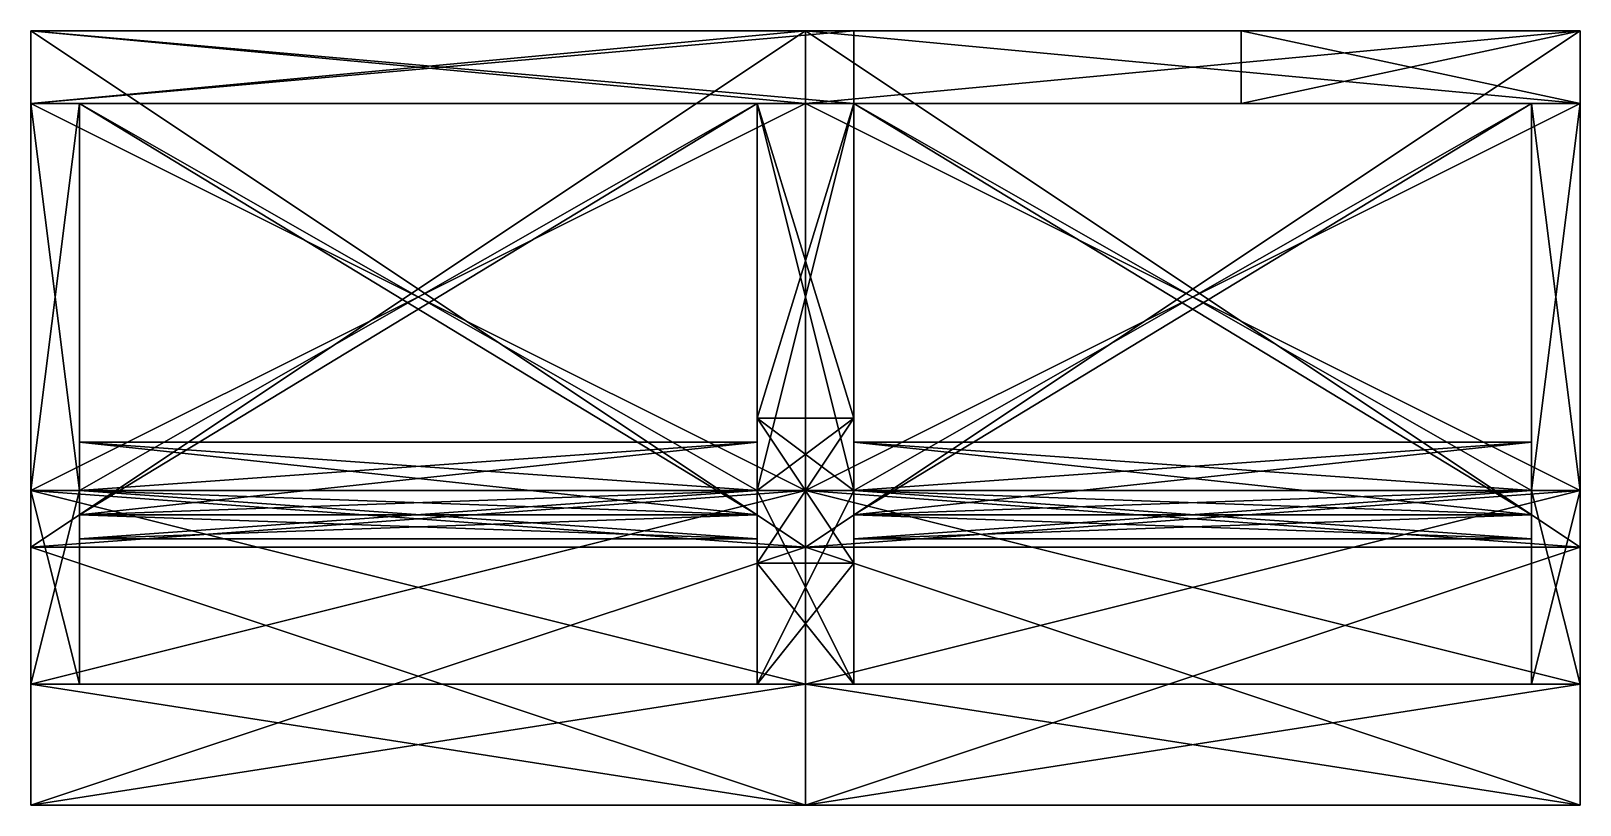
# Model space of a CAD drawing. Extents: x 64 to 576, y 64 to 320.
import ezdxf

# ---------------------------------------------------------------- set-up
doc = ezdxf.new("R2010")
doc.units = 0

msp = doc.modelspace()

# ---------------------------------------------------------------- meshes
at = {"layer": 'OBJECT000', "color": 50}
mesh = msp.add_polyface(dxfattribs=at)
corners = [(64, 149.332764, -128), (64, 320, -128), (64, 296, -96), (64, 168, -96), (320, 320, -128), (320, 149.332764, -128), (320, 168, -96), (320, 296, -96)]
mesh.append_faces([[corners[k] for k in face] for face in [(1, 3, 0), (5, 7, 4), (0, 4, 1), (2, 6, 3), (5, 3, 6), (1, 7, 2)]], dxfattribs={"vtx0": -1})
mesh.append_faces([[corners[k] for k in face] for face in [(1, 2, 3), (5, 6, 7), (0, 5, 4), (2, 7, 6), (5, 0, 3), (1, 4, 7)]], dxfattribs={"vtx2": -1})
at = {"layer": 'OBJECT001', "color": 50}
mesh = msp.add_polyface(dxfattribs=at)
corners = [(64, 320, -128), (64, 296, -96), (336, 296, -96), (336, 320, -128), (336, 320, 128), (336, 296, 96), (64, 296, 96), (64, 320, 128)]
mesh.append_faces([[corners[k] for k in face] for face in [(1, 3, 0), (5, 7, 4), (6, 0, 7), (2, 4, 3), (1, 5, 2), (3, 7, 0)]], dxfattribs={"vtx0": -1})
mesh.append_faces([[corners[k] for k in face] for face in [(1, 2, 3), (5, 6, 7), (6, 1, 0), (2, 5, 4), (1, 6, 5), (3, 4, 7)]], dxfattribs={"vtx2": -1})
at = {"layer": 'OBJECT002', "color": 50}
mesh = msp.add_polyface(dxfattribs=at)
corners = [(64, 168, 96), (64, 296, 96), (64, 320, 128), (64, 149.332764, 128), (320, 296, 96), (320, 168, 96), (320, 149.332764, 128), (320, 320, 128)]
mesh.append_faces([[corners[k] for k in face] for face in [(1, 3, 0), (5, 7, 4), (2, 6, 3), (0, 4, 1), (5, 3, 6), (1, 7, 2)]], dxfattribs={"vtx0": -1})
mesh.append_faces([[corners[k] for k in face] for face in [(1, 2, 3), (5, 6, 7), (2, 7, 6), (0, 5, 4), (5, 0, 3), (1, 4, 7)]], dxfattribs={"vtx2": -1})
at = {"layer": 'OBJECT003', "color": 50}
mesh = msp.add_polyface(dxfattribs=at)
corners = [(64, 64), (64, 104), (64, 168, 96), (64, 149.333008, 128), (320, 149.333008, 128), (320, 168, 96), (320, 104), (320, 64)]
mesh.append_faces([[corners[k] for k in face] for face in [(1, 3, 0), (5, 7, 4), (2, 4, 3), (0, 6, 1), (7, 3, 4), (1, 5, 2)]], dxfattribs={"vtx0": -1})
mesh.append_faces([[corners[k] for k in face] for face in [(1, 2, 3), (5, 6, 7), (2, 5, 4), (0, 7, 6), (7, 0, 3), (1, 6, 5)]], dxfattribs={"vtx2": -1})
at = {"layer": 'OBJECT004', "color": 50}
mesh = msp.add_polyface(dxfattribs=at)
corners = [(64, 149.332458, -128), (64, 168, -96), (64, 104), (64, 64), (320, 168, -96), (320, 149.332458, -128), (320, 64), (320, 104)]
mesh.append_faces([[corners[k] for k in face] for face in [(1, 3, 0), (5, 7, 4), (0, 4, 1), (2, 6, 3), (5, 3, 6), (1, 7, 2)]], dxfattribs={"vtx0": -1})
mesh.append_faces([[corners[k] for k in face] for face in [(1, 2, 3), (5, 6, 7), (0, 5, 4), (2, 7, 6), (5, 0, 3), (1, 4, 7)]], dxfattribs={"vtx2": -1})
at = {"layer": 'OBJECT005', "color": 50}
mesh = msp.add_polyface(dxfattribs=at)
corners = [(80, 152, -72), (80, 160, -72), (304, 160, -72), (304, 152, -72), (80, 184, -96), (80, 168, -96), (304, 168, -96), (304, 184, -96)]
mesh.append_faces([[corners[k] for k in face] for face in [(1, 3, 0), (5, 7, 4), (4, 0, 5), (6, 2, 7), (7, 1, 4), (5, 3, 6)]], dxfattribs={"vtx0": -1})
mesh.append_faces([[corners[k] for k in face] for face in [(1, 2, 3), (5, 6, 7), (4, 1, 0), (6, 3, 2), (7, 2, 1), (5, 0, 3)]], dxfattribs={"vtx2": -1})
at = {"layer": 'OBJECT006', "color": 50}
mesh = msp.add_polyface(dxfattribs=at)
corners = [(80, 160, -72), (80, 296, -72), (304, 296, -72), (304, 160, -72), (80, 296, -80), (80, 168, -80), (304, 168, -80), (304, 296, -80)]
mesh.append_faces([[corners[k] for k in face] for face in [(1, 3, 0), (5, 7, 4), (4, 0, 5), (6, 2, 7), (7, 1, 4), (5, 3, 6)]], dxfattribs={"vtx0": -1})
mesh.append_faces([[corners[k] for k in face] for face in [(1, 2, 3), (5, 6, 7), (4, 1, 0), (6, 3, 2), (7, 2, 1), (5, 0, 3)]], dxfattribs={"vtx2": -1})
at = {"layer": 'OBJECT007', "color": 50}
mesh = msp.add_polyface(dxfattribs=at)
corners = [(304, 144), (304, 104), (336, 104), (336, 144), (304, 168, 96), (304, 192, 64), (336, 192, 64), (336, 168, 96)]
mesh.append_faces([[corners[k] for k in face] for face in [(1, 3, 0), (5, 7, 4), (6, 2, 7), (0, 4, 1), (1, 7, 2), (3, 5, 0)]], dxfattribs={"vtx0": -1})
mesh.append_faces([[corners[k] for k in face] for face in [(1, 2, 3), (5, 6, 7), (6, 3, 2), (0, 5, 4), (1, 4, 7), (3, 6, 5)]], dxfattribs={"vtx2": -1})
at = {"layer": 'OBJECT008', "color": 50}
mesh = msp.add_polyface(dxfattribs=at)
corners = [(304, 104), (304, 144), (336, 144), (336, 104), (336, 168, -96), (336, 192, -64), (304, 192, -64), (304, 168, -96)]
mesh.append_faces([[corners[k] for k in face] for face in [(1, 3, 0), (5, 7, 4), (2, 4, 3), (6, 0, 7), (7, 3, 4), (5, 1, 6)]], dxfattribs={"vtx0": -1})
mesh.append_faces([[corners[k] for k in face] for face in [(1, 2, 3), (5, 6, 7), (2, 5, 4), (6, 1, 0), (7, 0, 3), (5, 2, 1)]], dxfattribs={"vtx2": -1})
at = {"layer": 'OBJECT009', "color": 50}
mesh = msp.add_polyface(dxfattribs=at)
corners = [(304, 168, -96), (304, 192, -64), (336, 192, -64), (336, 168, -96), (336, 296, -96), (336, 296, -64), (304, 296, -64), (304, 296, -96)]
mesh.append_faces([[corners[k] for k in face] for face in [(1, 3, 0), (5, 7, 4), (2, 4, 3), (0, 6, 1), (1, 5, 2), (7, 3, 4)]], dxfattribs={"vtx0": -1})
mesh.append_faces([[corners[k] for k in face] for face in [(1, 2, 3), (5, 6, 7), (2, 5, 4), (0, 7, 6), (1, 6, 5), (7, 0, 3)]], dxfattribs={"vtx2": -1})
at = {"layer": 'OBJECT010', "color": 50}
mesh = msp.add_polyface(dxfattribs=at)
corners = [(336, 168, 96), (336, 192, 64), (304, 192, 64), (304, 168, 96), (304, 296, 96), (304, 296, 64), (336, 296, 64), (336, 296, 96)]
mesh.append_faces([[corners[k] for k in face] for face in [(1, 3, 0), (5, 7, 4), (6, 0, 7), (2, 4, 3), (5, 1, 6), (3, 7, 0)]], dxfattribs={"vtx0": -1})
mesh.append_faces([[corners[k] for k in face] for face in [(1, 2, 3), (5, 6, 7), (6, 1, 0), (2, 5, 4), (5, 2, 1), (3, 4, 7)]], dxfattribs={"vtx2": -1})
at = {"layer": 'OBJECT011', "color": 50}
mesh = msp.add_polyface(dxfattribs=at)
corners = [(80, 296, 72), (80, 160, 72), (304, 160, 72), (304, 296, 72), (80, 168, 80), (80, 296, 80), (304, 296, 80), (304, 168, 80)]
mesh.append_faces([[corners[k] for k in face] for face in [(1, 3, 0), (5, 7, 4), (0, 4, 1), (2, 6, 3), (3, 5, 0), (1, 7, 2)]], dxfattribs={"vtx0": -1})
mesh.append_faces([[corners[k] for k in face] for face in [(1, 2, 3), (5, 6, 7), (0, 5, 4), (2, 7, 6), (3, 6, 5), (1, 4, 7)]], dxfattribs={"vtx2": -1})
at = {"layer": 'OBJECT012', "color": 50}
mesh = msp.add_polyface(dxfattribs=at)
corners = [(80, 160, 72), (80, 152, 72), (304, 152, 72), (304, 160, 72), (80, 168, 96), (80, 184, 96), (304, 184, 96), (304, 168, 96)]
mesh.append_faces([[corners[k] for k in face] for face in [(1, 3, 0), (5, 7, 4), (0, 4, 1), (2, 6, 3), (3, 5, 0), (1, 7, 2)]], dxfattribs={"vtx0": -1})
mesh.append_faces([[corners[k] for k in face] for face in [(1, 2, 3), (5, 6, 7), (0, 5, 4), (2, 7, 6), (3, 6, 5), (1, 4, 7)]], dxfattribs={"vtx2": -1})
at = {"layer": 'OBJECT013', "color": 50}
mesh = msp.add_polyface(dxfattribs=at)
corners = [(336, 160, -72), (336, 296, -72), (560, 296, -72), (560, 160, -72), (336, 296, -80), (336, 168, -80), (560, 168, -80), (560, 296, -80)]
mesh.append_faces([[corners[k] for k in face] for face in [(1, 3, 0), (5, 7, 4), (4, 0, 5), (6, 2, 7), (7, 1, 4), (5, 3, 6)]], dxfattribs={"vtx0": -1})
mesh.append_faces([[corners[k] for k in face] for face in [(1, 2, 3), (5, 6, 7), (4, 1, 0), (6, 3, 2), (7, 2, 1), (5, 0, 3)]], dxfattribs={"vtx2": -1})
at = {"layer": 'OBJECT014', "color": 50}
mesh = msp.add_polyface(dxfattribs=at)
corners = [(336, 152, -72), (336, 160, -72), (560, 160, -72), (560, 152, -72), (336, 184, -96), (336, 168, -96), (560, 168, -96), (560, 184, -96)]
mesh.append_faces([[corners[k] for k in face] for face in [(1, 3, 0), (5, 7, 4), (4, 0, 5), (6, 2, 7), (7, 1, 4), (5, 3, 6)]], dxfattribs={"vtx0": -1})
mesh.append_faces([[corners[k] for k in face] for face in [(1, 2, 3), (5, 6, 7), (4, 1, 0), (6, 3, 2), (7, 2, 1), (5, 0, 3)]], dxfattribs={"vtx2": -1})
at = {"layer": 'OBJECT015', "color": 50}
mesh = msp.add_polyface(dxfattribs=at)
corners = [(576, 168, -96), (576, 149.332458, -128), (576, 64), (576, 104), (320, 149.332458, -128), (320, 168, -96), (320, 104), (320, 64)]
mesh.append_faces([[corners[k] for k in face] for face in [(1, 3, 0), (5, 7, 4), (4, 0, 5), (6, 2, 7), (1, 7, 2), (5, 3, 6)]], dxfattribs={"vtx0": -1})
mesh.append_faces([[corners[k] for k in face] for face in [(1, 2, 3), (5, 6, 7), (4, 1, 0), (6, 3, 2), (1, 4, 7), (5, 0, 3)]], dxfattribs={"vtx2": -1})
at = {"layer": 'OBJECT016', "color": 50}
mesh = msp.add_polyface(dxfattribs=at)
corners = [(576, 149.333008, 128), (576, 168, 96), (576, 104), (576, 64), (320, 64), (320, 104), (320, 168, 96), (320, 149.333008, 128)]
mesh.append_faces([[corners[k] for k in face] for face in [(1, 3, 0), (5, 7, 4), (6, 0, 7), (4, 2, 5), (3, 7, 0), (5, 1, 6)]], dxfattribs={"vtx0": -1})
mesh.append_faces([[corners[k] for k in face] for face in [(1, 2, 3), (5, 6, 7), (6, 1, 0), (4, 3, 2), (3, 4, 7), (5, 2, 1)]], dxfattribs={"vtx2": -1})
at = {"layer": 'OBJECT017', "color": 50}
mesh = msp.add_polyface(dxfattribs=at)
corners = [(336, 296, 72), (336, 160, 72), (560, 160, 72), (560, 296, 72), (336, 168, 80), (336, 296, 80), (560, 296, 80), (560, 168, 80)]
mesh.append_faces([[corners[k] for k in face] for face in [(1, 3, 0), (5, 7, 4), (0, 4, 1), (2, 6, 3), (3, 5, 0), (1, 7, 2)]], dxfattribs={"vtx0": -1})
mesh.append_faces([[corners[k] for k in face] for face in [(1, 2, 3), (5, 6, 7), (0, 5, 4), (2, 7, 6), (3, 6, 5), (1, 4, 7)]], dxfattribs={"vtx2": -1})
at = {"layer": 'OBJECT018', "color": 50}
mesh = msp.add_polyface(dxfattribs=at)
corners = [(336, 160, 72), (336, 152, 72), (560, 152, 72), (560, 160, 72), (336, 168, 96), (336, 184, 96), (560, 184, 96), (560, 168, 96)]
mesh.append_faces([[corners[k] for k in face] for face in [(1, 3, 0), (5, 7, 4), (0, 4, 1), (2, 6, 3), (3, 5, 0), (1, 7, 2)]], dxfattribs={"vtx0": -1})
mesh.append_faces([[corners[k] for k in face] for face in [(1, 2, 3), (5, 6, 7), (0, 5, 4), (2, 7, 6), (3, 6, 5), (1, 4, 7)]], dxfattribs={"vtx2": -1})
at = {"layer": 'OBJECT019', "color": 50}
mesh = msp.add_polyface(dxfattribs=at)
corners = [(576, 320, -128), (576, 149.332764, -128), (576, 168, -96), (576, 296, -96), (320, 149.332764, -128), (320, 320, -128), (320, 296, -96), (320, 168, -96)]
mesh.append_faces([[corners[k] for k in face] for face in [(1, 3, 0), (5, 7, 4), (4, 0, 5), (6, 2, 7), (1, 7, 2), (5, 3, 6)]], dxfattribs={"vtx0": -1})
mesh.append_faces([[corners[k] for k in face] for face in [(1, 2, 3), (5, 6, 7), (4, 1, 0), (6, 3, 2), (1, 4, 7), (5, 0, 3)]], dxfattribs={"vtx2": -1})
at = {"layer": 'OBJECT020', "color": 50}
mesh = msp.add_polyface(dxfattribs=at)
corners = [(576, 296, 96), (576, 168, 96), (576, 149.332764, 128), (576, 320, 128), (320, 168, 96), (320, 296, 96), (320, 320, 128), (320, 149.332764, 128)]
mesh.append_faces([[corners[k] for k in face] for face in [(1, 3, 0), (5, 7, 4), (6, 2, 7), (4, 0, 5), (1, 7, 2), (5, 3, 6)]], dxfattribs={"vtx0": -1})
mesh.append_faces([[corners[k] for k in face] for face in [(1, 2, 3), (5, 6, 7), (6, 3, 2), (4, 1, 0), (1, 4, 7), (5, 0, 3)]], dxfattribs={"vtx2": -1})
at = {"layer": 'OBJECT021', "color": 50}
mesh = msp.add_polyface(dxfattribs=at)
corners = [(64, 168, 96), (64, 104), (64, 168, -96), (64, 296, -96), (64, 296, 96), (80, 296, -96), (80, 168, -96), (80, 104), (80, 168, 96), (80, 296, 96)]
mesh.append_faces([[corners[k] for k in face] for face in [(1, 4, 0), (6, 9, 5), (7, 0, 8), (6, 1, 7), (2, 5, 3), (4, 8, 0), (3, 9, 4)]], dxfattribs={"vtx0": -1})
mesh.append_faces([[corners[k] for k in face] for face in [(1, 3, 4), (6, 8, 9)]], dxfattribs={"vtx0": -1, "vtx2": -1})
mesh.append_faces([[corners[k] for k in face] for face in [(1, 2, 3), (6, 7, 8), (7, 1, 0), (6, 2, 1), (2, 6, 5), (4, 9, 8), (3, 5, 9)]], dxfattribs={"vtx2": -1})
at = {"layer": 'OBJECT022', "color": 50}
mesh = msp.add_polyface(dxfattribs=at)
corners = [(560, 168, 96), (560, 104), (560, 168, -96), (560, 296, -96), (560, 296, 96), (576, 296, -96), (576, 168, -96), (576, 104), (576, 168, 96), (576, 296, 96)]
mesh.append_faces([[corners[k] for k in face] for face in [(1, 4, 0), (6, 9, 5), (7, 0, 8), (6, 1, 7), (2, 5, 3), (4, 8, 0), (3, 9, 4)]], dxfattribs={"vtx0": -1})
mesh.append_faces([[corners[k] for k in face] for face in [(1, 3, 4), (6, 8, 9)]], dxfattribs={"vtx0": -1, "vtx2": -1})
mesh.append_faces([[corners[k] for k in face] for face in [(1, 2, 3), (6, 7, 8), (7, 1, 0), (6, 2, 1), (2, 6, 5), (4, 9, 8), (3, 5, 9)]], dxfattribs={"vtx2": -1})
at = {"layer": 'OBJECT023', "color": 50}
mesh = msp.add_polyface(dxfattribs=at)
corners = [(320, 320, 64), (320, 296, 64), (576, 296, 64), (576, 320, 64), (576, 320, 128), (576, 296, 96), (320, 296, 96), (320, 320, 128)]
mesh.append_faces([[corners[k] for k in face] for face in [(1, 3, 0), (5, 7, 4), (6, 0, 7), (2, 4, 3), (1, 5, 2), (3, 7, 0)]], dxfattribs={"vtx0": -1})
mesh.append_faces([[corners[k] for k in face] for face in [(1, 2, 3), (5, 6, 7), (6, 1, 0), (2, 5, 4), (1, 6, 5), (3, 4, 7)]], dxfattribs={"vtx2": -1})
at = {"layer": 'OBJECT024', "color": 50}
mesh = msp.add_polyface(dxfattribs=at)
corners = [(320, 296, -64), (320, 320, -64), (576, 320, -64), (576, 296, -64), (320, 320, -128), (320, 296, -96), (576, 296, -96), (576, 320, -128)]
mesh.append_faces([[corners[k] for k in face] for face in [(1, 3, 0), (5, 7, 4), (0, 4, 1), (6, 2, 7), (5, 3, 6), (7, 1, 4)]], dxfattribs={"vtx0": -1})
mesh.append_faces([[corners[k] for k in face] for face in [(1, 2, 3), (5, 6, 7), (0, 5, 4), (6, 3, 2), (5, 0, 3), (7, 2, 1)]], dxfattribs={"vtx2": -1})
at = {"layer": 'OBJECT025', "color": 50}
mesh = msp.add_polyface(dxfattribs=at)
corners = [(464, 296, 64), (464, 320, 64), (576, 320, 64), (576, 296, 64), (464, 320, -64), (464, 296, -64), (576, 296, -64), (576, 320, -64)]
mesh.append_faces([[corners[k] for k in face] for face in [(1, 3, 0), (5, 7, 4), (4, 0, 5), (6, 2, 7), (5, 3, 6), (7, 1, 4)]], dxfattribs={"vtx0": -1})
mesh.append_faces([[corners[k] for k in face] for face in [(1, 2, 3), (5, 6, 7), (4, 1, 0), (6, 3, 2), (5, 0, 3), (7, 2, 1)]], dxfattribs={"vtx2": -1})

doc.saveas('drawing.dxf')
